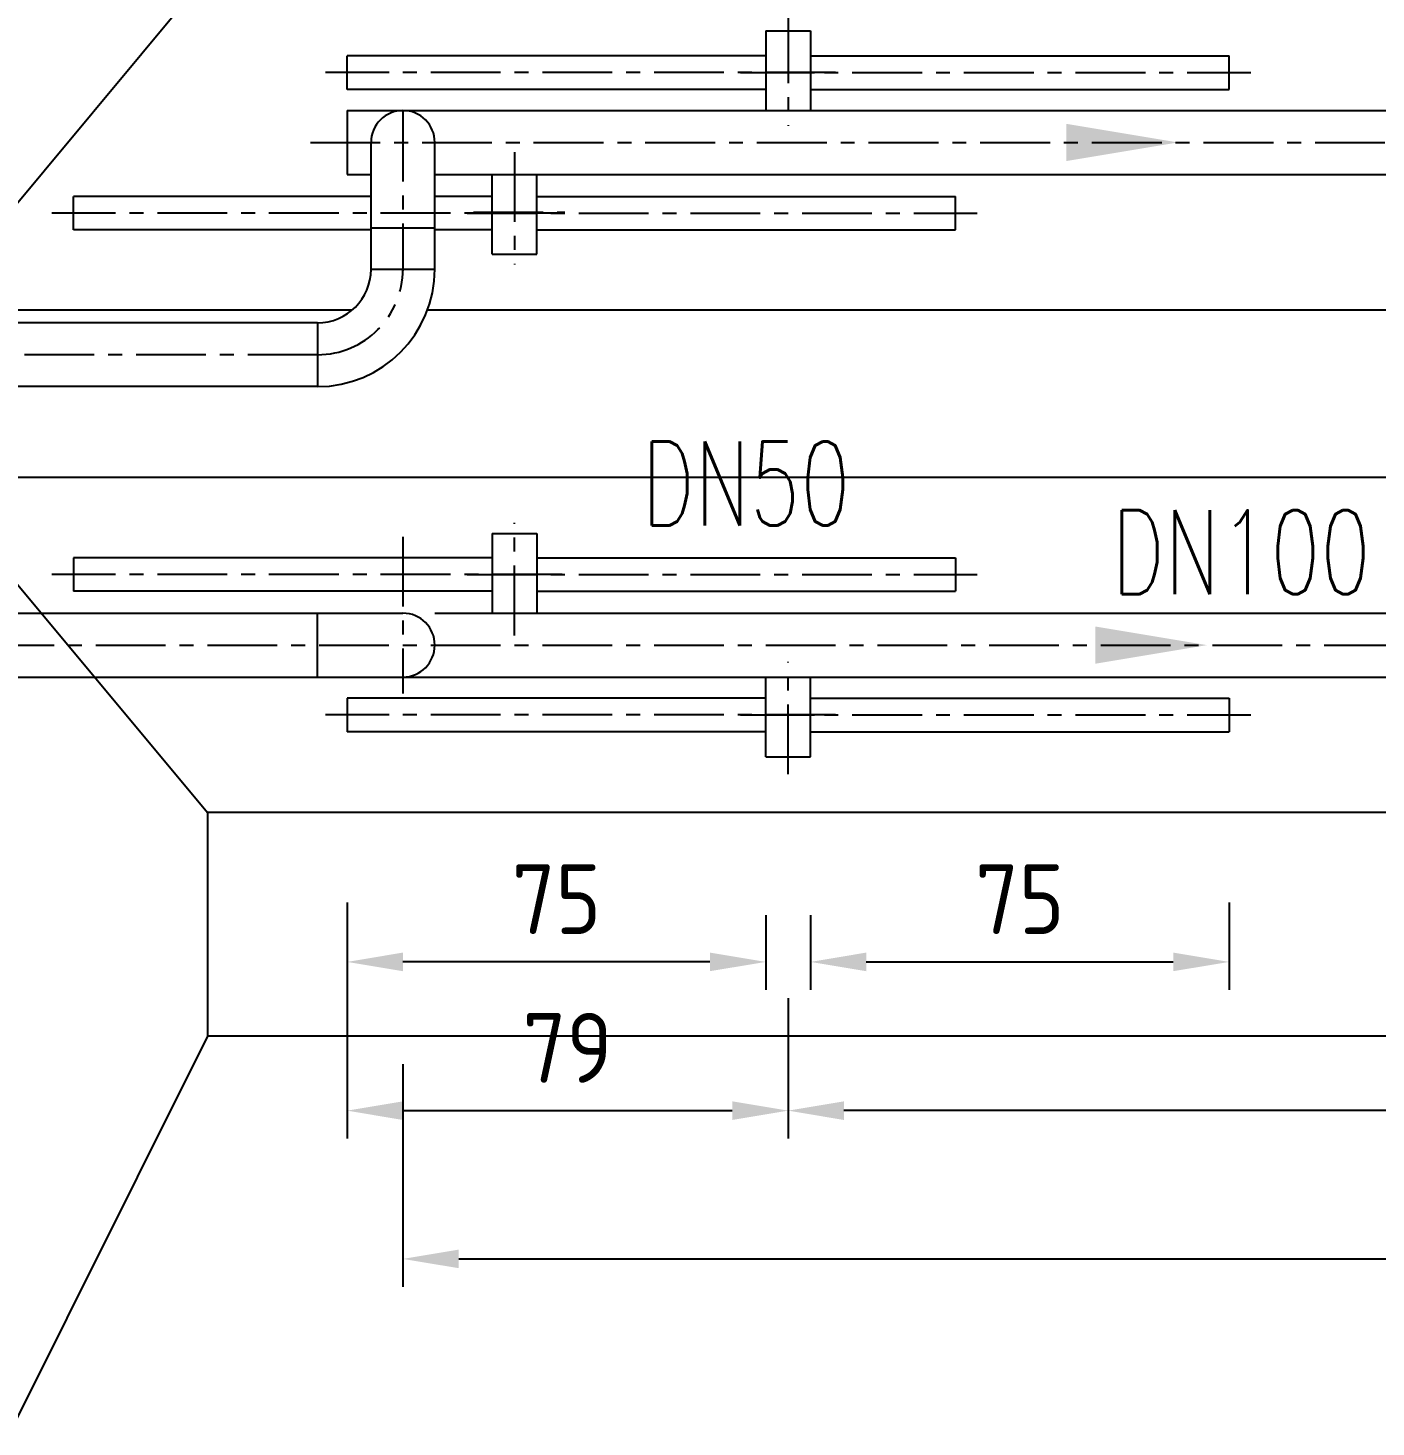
# Model space of a CAD drawing. Header units: inches. Extents: x 113285 to 117969, y -9404 to -6149.
# Drawn here: x 115475.5 to 115717, y -6986.4 to -6735.9 of the extents above; entities that cross this region are included whole.
import ezdxf
from ezdxf.enums import TextEntityAlignment as Align

# ---------------------------------------------------------------- set-up
doc = ezdxf.new("R2010")
doc.units = ezdxf.units.IN
doc.header["$MEASUREMENT"] = 0
doc.linetypes.add('CENTER', pattern=[2, 1.25, -0.25, 0.25, -0.25])
for name, color, linetype in [('1', 1, 'Continuous'), ('2', 2, 'Continuous'), ('4', 4, 'Continuous'), ('OLCU', 2, 'Continuous'), ('YAZI02', 2, 'Continuous')]:
    doc.layers.add(name, color=color, linetype=linetype)
doc.styles.add('A5', font='romanstw.shx', dxfattribs={"width": 0.5})
doc.styles.add('PASSDIN', font='isocp.shx')
doc.dimstyles.get("Standard").update_dxf_attribs({"dimscale": 5, "dimtxt": 2.5, "dimasz": 2, "dimexe": 1, "dimexo": 1, "dimgap": 1, "dimtad": 1, "dimdec": 8, "dimzin": 12, "dimdsep": 46, "dimtxsty": 'PASSDIN', "dimcen": 2, "dimadec": 1, "dimazin": 3, "dimtfac": 1, "dimtdec": 8, "dimtix": 1, "dimtofl": 0, "dimtmove": 0, "dimatfit": 3, "dimfxl": 0, "dimtolj": 1, "dimtzin": 0, "dimarcsym": 0})

# ---------------------------------------------------------------- blocks, each defined once
blk = doc.blocks.new('*D101')
at = {"layer": 'Defpoints', "color": 0}
for p in [(115542.7, -6916.41), (116382.7, -6929.76), (116382.7, -6956.31)]:
    blk.add_point(p, dxfattribs=at)
at = {"layer": 'OLCU', "color": 0, "lineweight": -2}
for p, q in [((115542.7, -6921.41), (115542.7, -6961.31)), ((116382.7, -6934.76), (116382.7, -6961.31)), ((115552.7, -6956.31), (116372.7, -6956.31))]:
    blk.add_line(p, q, dxfattribs=at)
at = {"layer": 'OLCU', "color": 0}
for points in [[(115552.7, -6954.64), (115552.7, -6957.97), (115542.7, -6956.31)], [(116372.7, -6954.64), (116372.7, -6957.97), (116382.7, -6956.31)]]:
    blk.add_solid(points, dxfattribs=at)
at = {"layer": 'OLCU', "color": 0, "insert": (115962.7, -6945.06), "char_height": 12.5, "attachment_point": 5, "style": 'PASSDIN'}
blk.add_mtext('\\A1;840', dxfattribs=at)
blk = doc.blocks.new('*D108')
at = {"layer": 'Defpoints', "color": 0}
for p in [(115532.7, -6887.52), (115607.7, -6889.77), (115532.7, -6903.13)]:
    blk.add_point(p, dxfattribs=at)
at = {"layer": 'OLCU', "color": 0, "lineweight": -2}
for p, q in [((115532.7, -6892.52), (115532.7, -6908.13)), ((115607.7, -6894.77), (115607.7, -6908.13)), ((115597.7, -6903.13), (115542.7, -6903.13))]:
    blk.add_line(p, q, dxfattribs=at)
at = {"layer": 'OLCU', "color": 0}
for points in [[(115542.7, -6901.46), (115542.7, -6904.79), (115532.7, -6903.13)], [(115597.7, -6901.46), (115597.7, -6904.79), (115607.7, -6903.13)]]:
    blk.add_solid(points, dxfattribs=at)
at = {"layer": 'OLCU', "color": 0, "insert": (115570.2, -6891.88), "char_height": 12.5, "attachment_point": 5, "style": 'PASSDIN'}
blk.add_mtext('\\A1;75', dxfattribs=at)
blk = doc.blocks.new('*D109')
at = {"layer": 'Defpoints', "color": 0}
for p in [(115690.7, -6887.52), (115615.7, -6889.77), (115690.7, -6903.13)]:
    blk.add_point(p, dxfattribs=at)
at = {"layer": 'OLCU', "color": 0, "lineweight": -2}
for p, q in [((115690.7, -6892.52), (115690.7, -6908.13)), ((115615.7, -6894.77), (115615.7, -6908.13)), ((115625.7, -6903.13), (115680.7, -6903.13))]:
    blk.add_line(p, q, dxfattribs=at)
at = {"layer": 'OLCU', "color": 0}
for points in [[(115625.7, -6901.46), (115625.7, -6904.79), (115615.7, -6903.13)], [(115680.7, -6901.46), (115680.7, -6904.79), (115690.7, -6903.13)]]:
    blk.add_solid(points, dxfattribs=at)
at = {"layer": 'OLCU', "color": 0, "insert": (115653.2, -6891.88), "char_height": 12.5, "attachment_point": 5, "style": 'PASSDIN'}
blk.add_mtext('\\A1;75', dxfattribs=at)
blk = doc.blocks.new('*D110')
at = {"layer": 'Defpoints', "color": 0}
for p in [(115611.7, -6904.64), (115957.7, -6904.64), (115611.7, -6929.76)]:
    blk.add_point(p, dxfattribs=at)
at = {"layer": 'OLCU', "color": 0, "lineweight": -2}
for p, q in [((115611.7, -6909.64), (115611.7, -6934.76)), ((115957.7, -6909.64), (115957.7, -6934.76)), ((115947.7, -6929.76), (115621.7, -6929.76))]:
    blk.add_line(p, q, dxfattribs=at)
at = {"layer": 'OLCU', "color": 0}
for points in [[(115621.7, -6928.09), (115621.7, -6931.43), (115611.7, -6929.76)], [(115947.7, -6928.09), (115947.7, -6931.43), (115957.7, -6929.76)]]:
    blk.add_solid(points, dxfattribs=at)
at = {"layer": 'OLCU', "color": 0, "insert": (115784.7, -6918.51), "char_height": 12.5, "attachment_point": 5, "style": 'PASSDIN'}
blk.add_mtext('\\A1;346', dxfattribs=at)
blk = doc.blocks.new('*D111')
at = {"layer": 'Defpoints', "color": 0}
for p in [(115532.7, -6892.52), (115611.7, -6904.64), (115611.7, -6929.76)]:
    blk.add_point(p, dxfattribs=at)
at = {"layer": 'OLCU', "color": 0, "lineweight": -2}
for p, q in [((115532.7, -6897.52), (115532.7, -6934.76)), ((115611.7, -6909.64), (115611.7, -6934.76)), ((115542.7, -6929.76), (115601.7, -6929.76))]:
    blk.add_line(p, q, dxfattribs=at)
at = {"layer": 'OLCU', "color": 0}
for points in [[(115542.7, -6928.09), (115542.7, -6931.43), (115532.7, -6929.76)], [(115601.7, -6928.09), (115601.7, -6931.43), (115611.7, -6929.76)]]:
    blk.add_solid(points, dxfattribs=at)
at = {"layer": 'OLCU', "color": 0, "insert": (115572.2, -6918.51), "char_height": 12.5, "attachment_point": 5, "style": 'PASSDIN'}
blk.add_mtext('\\A1;79', dxfattribs=at)

msp = doc.modelspace()

# ---------------------------------------------------------------- linework, layer by layer
at = {"layer": '1', "color": 0, "linetype": 'CENTER', "ltscale": 10}
for p, q in [((115611.69903403, -6733.29764579), (115611.69903403, -6753.42462782)), ((115620.20782794, -6743.90674207), (115528.81604511, -6743.90674207)), ((115603.19024013, -6743.90674207), (115694.58202296, -6743.90674207)), ((115603.92080852, -6743.90674207), (115620.33373374, -6743.90674207)), ((115542.69903403, -6750.9036425), (115542.69903403, -6779.40674207)), ((115526.11698026, -6756.40674207), (116386.67017557, -6756.40674207)), ((115562.69903403, -6758.14797623), (115562.69903403, -6778.27495825)), ((115571.20782794, -6769.05641164), (115479.81604511, -6769.05641164)), ((115554.19024013, -6769.05641164), (115645.58202296, -6769.05641164)), ((115555.31271122, -6768.90674207), (115571.72563644, -6768.90674207)), ((115527.39903403, -6794.40674207), (115325.69903403, -6794.40674207)), ((115562.69903403, -6844.66550792), (115562.69903403, -6824.53852589)), ((115542.69903403, -6827.00674207), (115542.69903403, -6855.07976763)), ((115571.20782794, -6833.75707251), (115479.81604511, -6833.75707251)), ((115554.19024013, -6833.75707251), (115645.58202296, -6833.75707251)), ((115327.69903403, -6846.40674207), (116386.67017557, -6846.40674207)), ((115611.69903403, -6869.51583836), (115611.69903403, -6849.38885633)), ((115620.20782794, -6858.90674207), (115528.81604511, -6858.90674207)), ((115603.19024013, -6858.90674207), (115694.58202296, -6858.90674207)), ((115603.92080852, -6858.90674207), (115620.33373374, -6858.90674207))]:
    msp.add_line(p, q, dxfattribs=at)
msp.add_arc((115527.39903403, -6779.10674207), 15.3, 270, 0, dxfattribs=at)
at = {"layer": '1', "color": 0}
for points in [[(115661.53708224, -6753.07340874), (115681.53708224, -6756.40674207), (115661.53708224, -6759.74007541)], [(115666.74578151, -6843.07340874), (115686.74578151, -6846.40674207), (115666.74578151, -6849.74007541)]]:
    msp.add_solid(points, dxfattribs=at)
at = {"layer": '2', "color": 0, "linetype": 'Continuous'}
for p, q in [((115507.69903403, -6726.40674207), (115457.69903403, -6786.40674207)), ((115457.69903403, -6816.40674207), (115507.69903403, -6876.40674207)), ((115507.69903403, -6876.40674207), (115507.69903403, -6916.40674207)), ((116322.69903403, -6876.40674207), (115507.69903403, -6876.40674207)), ((115507.69903403, -6916.40674207), (115457.69903403, -7016.40674207)), ((116322.69903403, -6916.40674207), (115507.69903403, -6916.40674207))]:
    msp.add_line(p, q, dxfattribs=at)
at = {"layer": '2', "color": 0}
for p, q in [((115607.69903403, -6736.40674207), (115607.69903403, -6750.69174207)), ((115607.69903403, -6736.40674207), (115615.69903403, -6736.40674207)), ((115615.69903403, -6736.40674207), (115615.69903403, -6750.69174207)), ((115607.69903403, -6740.90674207), (115532.69903403, -6740.90674207)), ((115532.69903403, -6746.90674207), (115532.69903403, -6740.90674207)), ((115615.69903403, -6740.90674207), (115690.69903403, -6740.90674207)), ((115690.69903403, -6746.90674207), (115690.69903403, -6740.90674207)), ((115607.69903403, -6746.90674207), (115532.69903403, -6746.90674207)), ((115615.69903403, -6746.90674207), (115690.69903403, -6746.90674207)), ((115532.69903403, -6750.69174207), (116322.69903403, -6750.69174207)), ((115532.69903403, -6750.69174207), (115532.69903403, -6762.12174207)), ((115536.98403403, -6779.40674207), (115536.98403403, -6756.40674207)), ((115548.41403403, -6779.40674207), (115548.41403403, -6756.40674207)), ((115532.69903403, -6762.12174207), (115536.98403403, -6762.12174207)), ((115548.41403403, -6762.12174207), (116322.69903403, -6762.12174207)), ((115558.69903403, -6776.40674207), (115558.69903403, -6762.12174207)), ((115566.69903403, -6776.40674207), (115566.69903403, -6762.12174207)), ((115483.69903403, -6772.05641164), (115483.69903403, -6766.05641164)), ((115536.98403403, -6766.05641164), (115483.69903403, -6766.05641164)), ((115558.69903403, -6766.05641164), (115548.41403403, -6766.05641164)), ((115566.69903403, -6766.05641164), (115641.69903403, -6766.05641164)), ((115641.69903403, -6772.05641164), (115641.69903403, -6766.05641164)), ((115536.98403403, -6772.05641164), (115483.69903403, -6772.05641164)), ((115558.69903403, -6772.05641164), (115548.41403403, -6772.05641164)), ((115566.69903403, -6772.05641164), (115641.69903403, -6772.05641164)), ((115558.69903403, -6776.40674207), (115566.69903403, -6776.40674207)), ((115558.69903403, -6826.40674207), (115558.69903403, -6840.69174207)), ((115558.69903403, -6826.40674207), (115566.69903403, -6826.40674207)), ((115566.69903403, -6826.40674207), (115566.69903403, -6840.69174207)), ((115558.69903403, -6830.75707251), (115483.69903403, -6830.75707251)), ((115483.69903403, -6830.75707251), (115483.69903403, -6836.75707251)), ((115566.69903403, -6830.75707251), (115641.69903403, -6830.75707251)), ((115641.69903403, -6830.75707251), (115641.69903403, -6836.75707251)), ((115558.69903403, -6836.75707251), (115483.69903403, -6836.75707251)), ((115566.69903403, -6836.75707251), (115641.69903403, -6836.75707251)), ((115364.26870614, -6840.69174207), (115542.69903403, -6840.69174207)), ((115548.41403403, -6840.69174207), (116322.69903403, -6840.69174207)), ((115364.26870614, -6852.12174207), (115542.69903403, -6852.12174207)), ((115542.69903403, -6852.12174207), (116322.69903403, -6852.12174207)), ((115607.69903403, -6866.40674207), (115607.69903403, -6852.12174207)), ((115615.69903403, -6866.40674207), (115615.69903403, -6852.12174207)), ((115532.69903403, -6855.90674207), (115532.69903403, -6861.90674207)), ((115607.69903403, -6855.90674207), (115532.69903403, -6855.90674207)), ((115615.69903403, -6855.90674207), (115690.69903403, -6855.90674207)), ((115690.69903403, -6855.90674207), (115690.69903403, -6861.90674207)), ((115607.69903403, -6861.90674207), (115532.69903403, -6861.90674207)), ((115615.69903403, -6861.90674207), (115690.69903403, -6861.90674207)), ((115607.69903403, -6866.40674207), (115615.69903403, -6866.40674207))]:
    msp.add_line(p, q, dxfattribs=at)
at = {"layer": '2', "color": 0, "ltscale": 50}
for p, q in [((115536.98403403, -6779.10674207), (115548.41403403, -6779.10674207)), ((115527.39903403, -6788.69174207), (115364.26870614, -6788.69174207)), ((115527.39903403, -6788.69174207), (115527.39903403, -6800.12174207)), ((115527.39903403, -6800.12174207), (115333.41403403, -6800.12174207))]:
    msp.add_line(p, q, dxfattribs=at)
at = {"layer": '2', "color": 0}
for centre, start, end in [((115542.69903403, -6756.40674207), 0, 180), ((115542.69903403, -6846.40674207), 270, 90)]:
    msp.add_arc(centre, 5.715, start, end, dxfattribs=at)
at = {"layer": '2', "color": 0, "ltscale": 50}
for radius in [9.585, 21.015]:
    msp.add_arc((115527.39903403, -6779.10674207), radius, 270, 0, dxfattribs=at)
at = {"layer": '4', "color": 0, "linetype": 'Continuous'}
for p, q in [((115533.6104932, -6786.40674207), (115427.69903403, -6786.40674207)), ((116487.69903403, -6786.40674207), (115547.1053839, -6786.40674207)), ((116487.69903403, -6816.40674207), (115457.69903403, -6816.40674207))]:
    msp.add_line(p, q, dxfattribs=at)
at = {"layer": 'OLCU', "color": 0}
for p, q in [((115536.98403403, -6771.70674207), (115548.41403403, -6771.70674207)), ((115527.39903403, -6852.12174207), (115527.39903403, -6840.69174207))]:
    msp.add_line(p, q, dxfattribs=at)

# ---------------------------------------------------------------- texts
at = {"layer": 'YAZI02', "color": 0, "style": 'A5', "width": 0.7}
for s, p in [('DN50', (115622.85237969, -6824.97202941)), ('DN100', (115716.04320356, -6837.27078104))]:
    msp.add_text(s, height=15.0000003, dxfattribs=at).set_placement(p, align=Align.RIGHT)

# ---------------------------------------------------------------- dimensions: what is measured, and where the dimension line sits
at = {"layer": 'OLCU', "color": 0}
for base, p1, p2, picture, middle in [((115532.6990340332, -6903.1283169767), (115607.6990340332, -6889.7675295255), (115532.6990340332, -6887.5175295255), '*D108', (115570.1990340332, -6891.8783169767)), ((115690.6990340332, -6903.1283169767), (115615.6990340332, -6889.7675295255), (115690.6990340332, -6887.5175295255), '*D109', (115653.1990340332, -6891.8783169767)), ((115611.6990340332, -6929.760040455), (115532.6990340332, -6892.5175295255), (115611.6990340332, -6904.6379394069), '*D111', (115572.1990340332, -6918.510040455)), ((115611.6990340332, -6929.760040455), (115957.6990340332, -6904.6379394069), (115611.6990340332, -6904.6379394069), '*D110', (115784.6990340332, -6918.510040455)), ((116382.6990340332, -6956.3070066811), (115542.6990340333, -6916.4067420742), (116382.6990340332, -6929.760040455), '*D101', (115962.6990340332, -6945.0570066811))]:
    dim = msp.add_linear_dim(base=base, p1=p1, p2=p2, dimstyle='Standard', dxfattribs=at)
    dim.commit()
    dim.dimension.update_dxf_attribs({"geometry": picture, "text_midpoint": middle})

doc.saveas('drawing.dxf')
